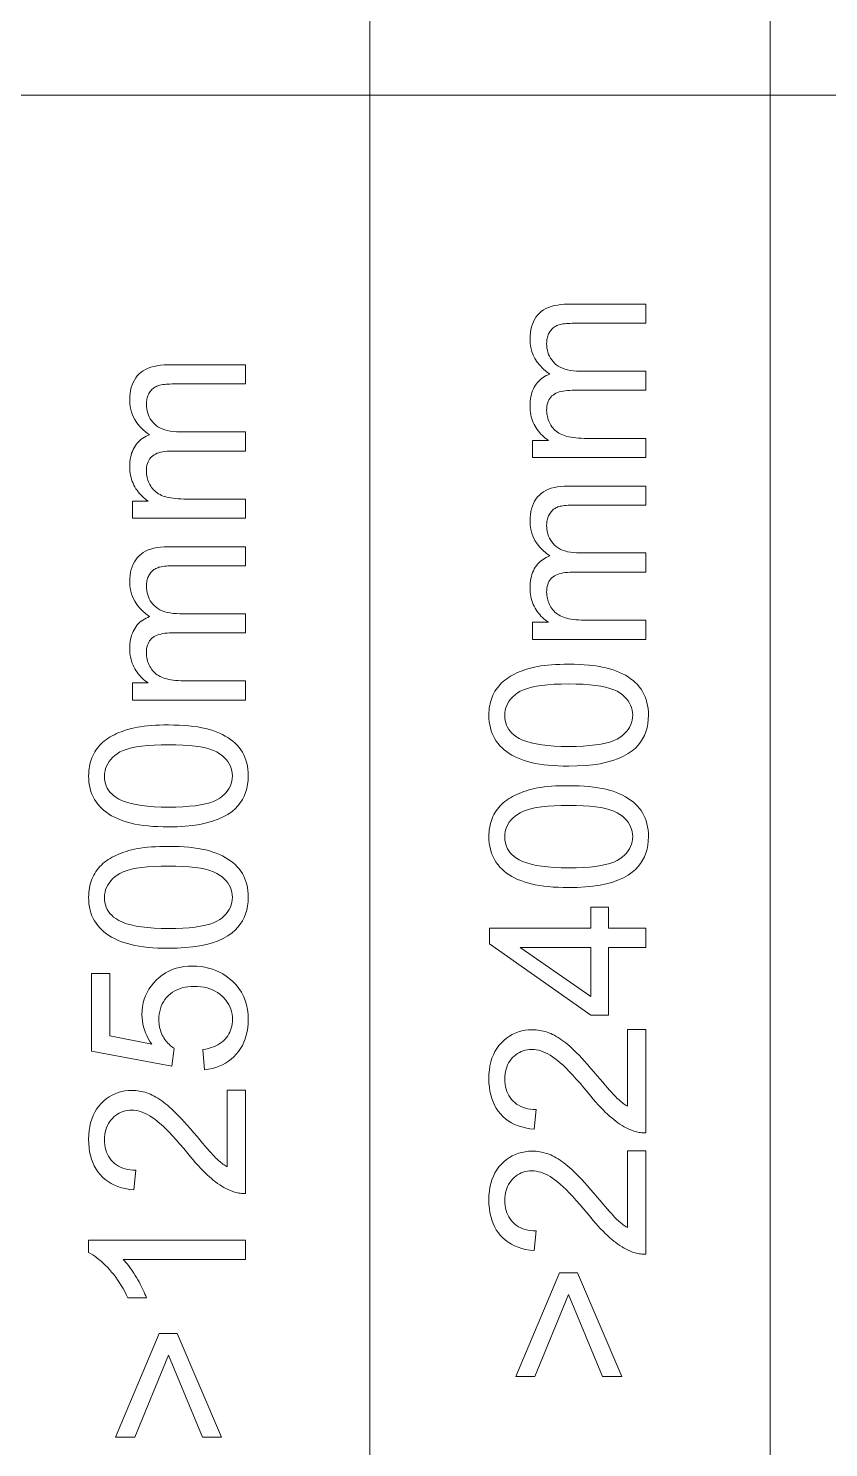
# Model space of a CAD drawing. Extents: x 23 to 417, y 3 to 294.
# Drawn here: x 208.09 to 213.21, y 16.56 to 25.65 of the extents above; entities that cross this region are included whole.
import ezdxf

# ---------------------------------------------------------------- set-up
doc = ezdxf.new("R2010")
doc.units = 0

msp = doc.modelspace()

# ---------------------------------------------------------------- linework, layer by layer
at = {"color": 7, "lineweight": 13}
for p, q in [((210.2774, 10.22), (210.2774, 50.22)), ((212.8382, 10.22), (212.8382, 50.22)), ((182.1096, 25.22), (230.7631, 25.22))]:
    msp.add_line(p, q, dxfattribs=at)
for points in [[(212.0421, 22.9007), (211.3177, 22.9007), (211.3177, 23.0106), (211.4193, 23.0106), (211.4089, 23.0176), (211.3989, 23.0251), (211.3893, 23.0331), (211.3801, 23.0414), (211.3713, 23.0503), (211.363, 23.0596), (211.355, 23.0693), (211.3475, 23.0795), (211.3404, 23.0902), (211.3337, 23.1013), (211.3275, 23.1128), (211.322, 23.1246), (211.3172, 23.1367), (211.313, 23.1491), (211.3094, 23.1618), (211.3065, 23.1749), (211.3042, 23.1882), (211.3026, 23.2019), (211.3016, 23.2159), (211.3013, 23.2302), (211.3016, 23.246), (211.3026, 23.2612), (211.3043, 23.2759), (211.3067, 23.29), (211.3097, 23.3035), (211.3133, 23.3164), (211.3177, 23.3287), (211.3227, 23.3404), (211.3284, 23.3516), (211.3347, 23.3622), (211.3417, 23.3722), (211.3492, 23.3816), (211.3572, 23.3904), (211.3657, 23.3985), (211.3748, 23.4061), (211.3844, 23.4131), (211.3946, 23.4194), (211.4052, 23.4252), (211.4164, 23.4303), (211.4282, 23.4348), (211.4041, 23.4526), (211.3825, 23.4713), (211.3635, 23.4911), (211.347, 23.5119), (211.333, 23.5338), (211.3216, 23.5566), (211.3127, 23.5806), (211.3064, 23.6055), (211.3026, 23.6315), (211.3013, 23.6586), (211.3019, 23.6796), (211.3037, 23.6997), (211.3067, 23.7188), (211.3109, 23.7368), (211.3162, 23.7539), (211.3228, 23.77), (211.3306, 23.7851), (211.3395, 23.7992), (211.3497, 23.8122), (211.361, 23.8243), (211.3736, 23.8354), (211.3875, 23.8452), (211.4026, 23.8539), (211.4191, 23.8615), (211.4368, 23.8678), (211.4558, 23.873), (211.4761, 23.8771), (211.4977, 23.88), (211.5206, 23.8817), (211.5448, 23.8823), (212.0421, 23.8823), (212.0421, 23.7602), (211.5858, 23.7602), (211.5714, 23.7601), (211.5579, 23.7597), (211.5453, 23.7591), (211.5334, 23.7583), (211.5224, 23.7572), (211.5122, 23.7559), (211.5028, 23.7544), (211.4943, 23.7526), (211.4866, 23.7506), (211.4797, 23.7483), (211.4733, 23.7457), (211.4672, 23.7427), (211.4614, 23.7394), (211.4558, 23.7356), (211.4504, 23.7315), (211.4453, 23.727), (211.4405, 23.722), (211.4359, 23.7167), (211.4316, 23.7111), (211.4275, 23.705), (211.4237, 23.6986), (211.4204, 23.692), (211.4174, 23.6852), (211.4148, 23.6781), (211.4127, 23.6709), (211.4109, 23.6634), (211.4095, 23.6557), (211.4085, 23.6478), (211.4079, 23.6396), (211.4077, 23.6313), (211.4082, 23.6163), (211.4098, 23.6018), (211.4123, 23.5878), (211.4158, 23.5743), (211.4204, 23.5614), (211.426, 23.549), (211.4326, 23.537), (211.4402, 23.5257), (211.4489, 23.5148), (211.4585, 23.5044), (211.4693, 23.4948), (211.4813, 23.4863), (211.4945, 23.4787), (211.509, 23.4721), (211.5246, 23.4666), (211.5415, 23.462), (211.5596, 23.4585), (211.5789, 23.456), (211.5995, 23.4545), (211.6212, 23.4539), (212.0421, 23.4539), (212.0421, 23.3312), (211.5714, 23.3312), (211.5555, 23.3309), (211.5403, 23.33), (211.526, 23.3285), (211.5125, 23.3264), (211.4998, 23.3237), (211.4879, 23.3204), (211.4769, 23.3165), (211.4667, 23.312), (211.4572, 23.3069), (211.4487, 23.3011), (211.4409, 23.2948), (211.4339, 23.2876), (211.4278, 23.2797), (211.4225, 23.271), (211.418, 23.2616), (211.4143, 23.2514), (211.4114, 23.2404), (211.4094, 23.2287), (211.4081, 23.2162), (211.4077, 23.2029), (211.408, 23.1926), (211.4088, 23.1825), (211.4102, 23.1725), (211.4121, 23.1627), (211.4145, 23.153), (211.4175, 23.1435), (211.4211, 23.1342), (211.4252, 23.125), (211.4298, 23.116), (211.435, 23.1071), (211.4407, 23.0985), (211.4469, 23.0905), (211.4536, 23.0829), (211.4609, 23.0758), (211.4686, 23.0691), (211.4768, 23.063), (211.4856, 23.0574), (211.4948, 23.0522), (211.5046, 23.0475), (211.5148, 23.0433), (211.5258, 23.0395), (211.5377, 23.0362), (211.5505, 23.0332), (211.5643, 23.0306), (211.5789, 23.0285), (211.5945, 23.0267), (211.6111, 23.0253), (211.6285, 23.0243), (211.6469, 23.0237), (211.6662, 23.0235), (212.0421, 23.0235)], [(209.4814, 22.5123), (208.757, 22.5123), (208.757, 22.6221), (208.8586, 22.6221), (208.8482, 22.6291), (208.8382, 22.6366), (208.8286, 22.6446), (208.8194, 22.653), (208.8106, 22.6618), (208.8022, 22.6711), (208.7943, 22.6809), (208.7868, 22.6911), (208.7797, 22.7017), (208.773, 22.7128), (208.7668, 22.7243), (208.7613, 22.7361), (208.7565, 22.7482), (208.7523, 22.7606), (208.7487, 22.7734), (208.7458, 22.7864), (208.7435, 22.7998), (208.7419, 22.8134), (208.7409, 22.8274), (208.7406, 22.8417), (208.7409, 22.8575), (208.7419, 22.8728), (208.7436, 22.8874), (208.7459, 22.9015), (208.7489, 22.915), (208.7526, 22.9279), (208.757, 22.9402), (208.762, 22.952), (208.7677, 22.9631), (208.774, 22.9737), (208.781, 22.9837), (208.7885, 22.9931), (208.7965, 23.0019), (208.805, 23.0101), (208.8141, 23.0176), (208.8237, 23.0246), (208.8338, 23.031), (208.8445, 23.0367), (208.8557, 23.0418), (208.8675, 23.0464), (208.8434, 23.0641), (208.8218, 23.0828), (208.8028, 23.1026), (208.7863, 23.1234), (208.7723, 23.1453), (208.7609, 23.1682), (208.752, 23.1921), (208.7457, 23.2171), (208.7419, 23.2431), (208.7406, 23.2701), (208.7412, 23.2912), (208.743, 23.3112), (208.746, 23.3303), (208.7501, 23.3484), (208.7555, 23.3654), (208.7621, 23.3815), (208.7698, 23.3966), (208.7788, 23.4107), (208.7889, 23.4238), (208.8003, 23.4359), (208.8129, 23.4469), (208.8267, 23.4567), (208.8419, 23.4654), (208.8583, 23.473), (208.8761, 23.4794), (208.8951, 23.4846), (208.9154, 23.4886), (208.937, 23.4915), (208.9599, 23.4933), (208.9841, 23.4939), (209.4814, 23.4939), (209.4814, 23.3717), (209.025, 23.3717), (209.0107, 23.3716), (208.9972, 23.3713), (208.9846, 23.3707), (208.9727, 23.3698), (208.9617, 23.3688), (208.9515, 23.3675), (208.9421, 23.3659), (208.9336, 23.3641), (208.9259, 23.3621), (208.919, 23.3598), (208.9126, 23.3572), (208.9065, 23.3543), (208.9007, 23.3509), (208.8951, 23.3472), (208.8897, 23.343), (208.8846, 23.3385), (208.8798, 23.3336), (208.8752, 23.3283), (208.8709, 23.3226), (208.8668, 23.3165), (208.863, 23.3101), (208.8597, 23.3035), (208.8567, 23.2967), (208.8541, 23.2896), (208.8519, 23.2824), (208.8502, 23.2749), (208.8488, 23.2672), (208.8478, 23.2593), (208.8472, 23.2512), (208.847, 23.2428), (208.8475, 23.2278), (208.849, 23.2133), (208.8516, 23.1993), (208.8551, 23.1859), (208.8597, 23.1729), (208.8653, 23.1605), (208.8719, 23.1486), (208.8795, 23.1372), (208.8882, 23.1263), (208.8978, 23.116), (208.9086, 23.1064), (208.9206, 23.0978), (208.9338, 23.0902), (208.9482, 23.0836), (208.9639, 23.0781), (208.9808, 23.0736), (208.9989, 23.07), (209.0182, 23.0675), (209.0387, 23.066), (209.0605, 23.0655), (209.4814, 23.0655), (209.4814, 22.9427), (209.0107, 22.9427), (208.9948, 22.9424), (208.9796, 22.9415), (208.9653, 22.94), (208.9518, 22.9379), (208.9391, 22.9352), (208.9272, 22.9319), (208.9162, 22.928), (208.9059, 22.9235), (208.8965, 22.9184), (208.8879, 22.9127), (208.8802, 22.9063), (208.8732, 22.8991), (208.8671, 22.8912), (208.8617, 22.8826), (208.8572, 22.8731), (208.8535, 22.8629), (208.8507, 22.8519), (208.8486, 22.8402), (208.8474, 22.8277), (208.847, 22.8145), (208.8473, 22.8042), (208.8481, 22.794), (208.8495, 22.7841), (208.8514, 22.7742), (208.8538, 22.7646), (208.8568, 22.7551), (208.8604, 22.7457), (208.8645, 22.7365), (208.8691, 22.7275), (208.8743, 22.7186), (208.88, 22.7101), (208.8862, 22.702), (208.8929, 22.6944), (208.9002, 22.6873), (208.9079, 22.6807), (208.9161, 22.6745), (208.9249, 22.6689), (208.9341, 22.6637), (208.9438, 22.659), (208.9541, 22.6548), (208.9651, 22.6511), (208.977, 22.6477), (208.9898, 22.6447), (209.0035, 22.6422), (209.0182, 22.64), (209.0338, 22.6382), (209.0504, 22.6368), (209.0678, 22.6358), (209.0862, 22.6353), (209.1055, 22.6351), (209.4814, 22.6351)], [(212.0421, 21.737), (211.3177, 21.737), (211.3177, 21.8469), (211.4193, 21.8469), (211.4089, 21.8539), (211.3989, 21.8614), (211.3893, 21.8693), (211.3801, 21.8777), (211.3713, 21.8866), (211.363, 21.8959), (211.355, 21.9056), (211.3475, 21.9158), (211.3404, 21.9265), (211.3337, 21.9376), (211.3275, 21.9491), (211.322, 21.9608), (211.3172, 21.973), (211.313, 21.9854), (211.3094, 21.9981), (211.3065, 22.0112), (211.3042, 22.0245), (211.3026, 22.0382), (211.3016, 22.0522), (211.3013, 22.0665), (211.3016, 22.0823), (211.3026, 22.0975), (211.3043, 22.1122), (211.3067, 22.1263), (211.3097, 22.1397), (211.3133, 22.1526), (211.3177, 22.165), (211.3227, 22.1767), (211.3284, 22.1879), (211.3347, 22.1985), (211.3417, 22.2085), (211.3492, 22.2179), (211.3572, 22.2267), (211.3657, 22.2348), (211.3748, 22.2424), (211.3844, 22.2494), (211.3946, 22.2557), (211.4052, 22.2615), (211.4164, 22.2666), (211.4282, 22.2711), (211.4041, 22.2888), (211.3825, 22.3076), (211.3635, 22.3274), (211.347, 22.3482), (211.333, 22.37), (211.3216, 22.3929), (211.3127, 22.4169), (211.3064, 22.4418), (211.3026, 22.4678), (211.3013, 22.4949), (211.3019, 22.5159), (211.3037, 22.536), (211.3067, 22.5551), (211.3109, 22.5731), (211.3162, 22.5902), (211.3228, 22.6063), (211.3306, 22.6214), (211.3395, 22.6354), (211.3497, 22.6485), (211.361, 22.6606), (211.3736, 22.6716), (211.3875, 22.6815), (211.4026, 22.6902), (211.4191, 22.6977), (211.4368, 22.7041), (211.4558, 22.7093), (211.4761, 22.7134), (211.4977, 22.7163), (211.5206, 22.718), (211.5448, 22.7186), (212.0421, 22.7186), (212.0421, 22.5965), (211.5858, 22.5965), (211.5714, 22.5964), (211.5579, 22.596), (211.5453, 22.5954), (211.5334, 22.5946), (211.5224, 22.5935), (211.5122, 22.5922), (211.5028, 22.5907), (211.4943, 22.5889), (211.4866, 22.5868), (211.4797, 22.5846), (211.4733, 22.582), (211.4672, 22.579), (211.4614, 22.5757), (211.4558, 22.5719), (211.4504, 22.5678), (211.4453, 22.5633), (211.4405, 22.5583), (211.4359, 22.553), (211.4316, 22.5473), (211.4275, 22.5413), (211.4237, 22.5349), (211.4204, 22.5283), (211.4174, 22.5215), (211.4148, 22.5144), (211.4127, 22.5072), (211.4109, 22.4997), (211.4095, 22.492), (211.4085, 22.4841), (211.4079, 22.4759), (211.4077, 22.4676), (211.4082, 22.4526), (211.4098, 22.4381), (211.4123, 22.4241), (211.4158, 22.4106), (211.4204, 22.3977), (211.426, 22.3852), (211.4326, 22.3733), (211.4402, 22.3619), (211.4489, 22.3511), (211.4585, 22.3407), (211.4693, 22.3311), (211.4813, 22.3225), (211.4945, 22.315), (211.509, 22.3084), (211.5246, 22.3029), (211.5415, 22.2983), (211.5596, 22.2948), (211.5789, 22.2923), (211.5995, 22.2907), (211.6212, 22.2902), (212.0421, 22.2902), (212.0421, 22.1675), (211.5714, 22.1675), (211.5555, 22.1672), (211.5403, 22.1663), (211.526, 22.1648), (211.5125, 22.1627), (211.4998, 22.1599), (211.4879, 22.1566), (211.4769, 22.1527), (211.4667, 22.1482), (211.4572, 22.1431), (211.4487, 22.1374), (211.4409, 22.1311), (211.4339, 22.1239), (211.4278, 22.116), (211.4225, 22.1073), (211.418, 22.0979), (211.4143, 22.0877), (211.4114, 22.0767), (211.4094, 22.065), (211.4081, 22.0525), (211.4077, 22.0392), (211.408, 22.0289), (211.4088, 22.0188), (211.4102, 22.0088), (211.4121, 21.999), (211.4145, 21.9893), (211.4175, 21.9798), (211.4211, 21.9705), (211.4252, 21.9613), (211.4298, 21.9523), (211.435, 21.9434), (211.4407, 21.9348), (211.4469, 21.9267), (211.4536, 21.9192), (211.4609, 21.912), (211.4686, 21.9054), (211.4768, 21.8993), (211.4856, 21.8936), (211.4948, 21.8885), (211.5046, 21.8838), (211.5148, 21.8796), (211.5258, 21.8758), (211.5377, 21.8725), (211.5505, 21.8695), (211.5643, 21.8669), (211.5789, 21.8648), (211.5945, 21.863), (211.6111, 21.8616), (211.6285, 21.8606), (211.6469, 21.86), (211.6662, 21.8598), (212.0421, 21.8598)], [(209.4814, 21.3486), (208.757, 21.3486), (208.757, 21.4584), (208.8586, 21.4584), (208.8482, 21.4654), (208.8382, 21.4729), (208.8286, 21.4809), (208.8194, 21.4893), (208.8106, 21.4981), (208.8022, 21.5074), (208.7943, 21.5172), (208.7868, 21.5274), (208.7797, 21.538), (208.773, 21.5491), (208.7668, 21.5606), (208.7613, 21.5724), (208.7565, 21.5845), (208.7523, 21.5969), (208.7487, 21.6096), (208.7458, 21.6227), (208.7435, 21.6361), (208.7419, 21.6497), (208.7409, 21.6637), (208.7406, 21.678), (208.7409, 21.6938), (208.7419, 21.7091), (208.7436, 21.7237), (208.7459, 21.7378), (208.7489, 21.7513), (208.7526, 21.7642), (208.757, 21.7765), (208.762, 21.7883), (208.7677, 21.7994), (208.774, 21.81), (208.781, 21.82), (208.7885, 21.8294), (208.7965, 21.8382), (208.805, 21.8464), (208.8141, 21.8539), (208.8237, 21.8609), (208.8338, 21.8672), (208.8445, 21.873), (208.8557, 21.8781), (208.8675, 21.8827), (208.8434, 21.9004), (208.8218, 21.9191), (208.8028, 21.9389), (208.7863, 21.9597), (208.7723, 21.9816), (208.7609, 22.0045), (208.752, 22.0284), (208.7457, 22.0534), (208.7419, 22.0794), (208.7406, 22.1064), (208.7412, 22.1275), (208.743, 22.1475), (208.746, 22.1666), (208.7501, 22.1847), (208.7555, 22.2017), (208.7621, 22.2178), (208.7698, 22.2329), (208.7788, 22.247), (208.7889, 22.2601), (208.8003, 22.2722), (208.8129, 22.2832), (208.8267, 22.293), (208.8419, 22.3017), (208.8583, 22.3093), (208.8761, 22.3156), (208.8951, 22.3209), (208.9154, 22.3249), (208.937, 22.3278), (208.9599, 22.3296), (208.9841, 22.3301), (209.4814, 22.3301), (209.4814, 22.208), (209.025, 22.208), (209.0107, 22.2079), (208.9972, 22.2076), (208.9846, 22.207), (208.9727, 22.2061), (208.9617, 22.2051), (208.9515, 22.2037), (208.9421, 22.2022), (208.9336, 22.2004), (208.9259, 22.1984), (208.919, 22.1961), (208.9126, 22.1935), (208.9065, 22.1905), (208.9007, 22.1872), (208.8951, 22.1834), (208.8897, 22.1793), (208.8846, 22.1748), (208.8798, 22.1699), (208.8752, 22.1646), (208.8709, 22.1589), (208.8668, 22.1528), (208.863, 22.1464), (208.8597, 22.1398), (208.8567, 22.133), (208.8541, 22.1259), (208.8519, 22.1187), (208.8502, 22.1112), (208.8488, 22.1035), (208.8478, 22.0956), (208.8472, 22.0875), (208.847, 22.0791), (208.8475, 22.0641), (208.849, 22.0496), (208.8516, 22.0356), (208.8551, 22.0221), (208.8597, 22.0092), (208.8653, 21.9968), (208.8719, 21.9849), (208.8795, 21.9735), (208.8882, 21.9626), (208.8978, 21.9522), (208.9086, 21.9426), (208.9206, 21.9341), (208.9338, 21.9265), (208.9482, 21.9199), (208.9639, 21.9144), (208.9808, 21.9098), (208.9989, 21.9063), (209.0182, 21.9038), (209.0387, 21.9023), (209.0605, 21.9018), (209.4814, 21.9018), (209.4814, 21.779), (209.0107, 21.779), (208.9948, 21.7787), (208.9796, 21.7778), (208.9653, 21.7763), (208.9518, 21.7742), (208.9391, 21.7715), (208.9272, 21.7682), (208.9162, 21.7643), (208.9059, 21.7598), (208.8965, 21.7547), (208.8879, 21.749), (208.8802, 21.7426), (208.8732, 21.7354), (208.8671, 21.7275), (208.8617, 21.7188), (208.8572, 21.7094), (208.8535, 21.6992), (208.8507, 21.6882), (208.8486, 21.6765), (208.8474, 21.664), (208.847, 21.6507), (208.8473, 21.6404), (208.8481, 21.6303), (208.8495, 21.6203), (208.8514, 21.6105), (208.8538, 21.6009), (208.8568, 21.5914), (208.8604, 21.582), (208.8645, 21.5728), (208.8691, 21.5638), (208.8743, 21.5549), (208.88, 21.5463), (208.8862, 21.5383), (208.8929, 21.5307), (208.9002, 21.5236), (208.9079, 21.517), (208.9161, 21.5108), (208.9249, 21.5052), (208.9341, 21.5), (208.9438, 21.4953), (208.9541, 21.4911), (208.9651, 21.4874), (208.977, 21.484), (208.9898, 21.481), (209.0035, 21.4785), (209.0182, 21.4763), (209.0338, 21.4745), (209.0504, 21.4731), (209.0678, 21.4721), (209.0862, 21.4715), (209.1055, 21.4713), (209.4814, 21.4713)], [(211.5489, 20.926), (211.5141, 20.9263), (211.4807, 20.9274), (211.4487, 20.9293), (211.4181, 20.9318), (211.3889, 20.9351), (211.361, 20.9391), (211.3345, 20.9439), (211.3095, 20.9493), (211.2858, 20.9555), (211.2634, 20.9625), (211.2423, 20.9701), (211.2222, 20.9785), (211.203, 20.9876), (211.1849, 20.9973), (211.1677, 21.0078), (211.1515, 21.019), (211.1363, 21.0309), (211.1221, 21.0436), (211.1089, 21.0569), (211.0967, 21.0709), (211.0855, 21.0857), (211.0755, 21.1012), (211.0668, 21.1175), (211.0591, 21.1345), (211.0527, 21.1522), (211.0474, 21.1707), (211.0433, 21.1899), (211.0404, 21.2099), (211.0386, 21.2306), (211.038, 21.252), (211.0383, 21.2679), (211.0393, 21.2834), (211.0409, 21.2985), (211.0432, 21.3133), (211.0461, 21.3276), (211.0497, 21.3415), (211.0539, 21.355), (211.0587, 21.3682), (211.0643, 21.3809), (211.0704, 21.3932), (211.0772, 21.4052), (211.0845, 21.4167), (211.0924, 21.4278), (211.1009, 21.4384), (211.11, 21.4487), (211.1196, 21.4585), (211.1298, 21.4679), (211.1406, 21.4768), (211.1519, 21.4854), (211.1639, 21.4935), (211.1763, 21.5013), (211.1893, 21.5087), (211.2029, 21.5157), (211.2169, 21.5224), (211.2316, 21.5288), (211.2467, 21.5348), (211.2624, 21.5405), (211.2786, 21.5459), (211.2953, 21.5509), (211.3126, 21.5556), (211.3307, 21.5599), (211.3501, 21.5637), (211.3707, 21.5671), (211.3925, 21.57), (211.4155, 21.5725), (211.4397, 21.5745), (211.4652, 21.5761), (211.4919, 21.5772), (211.5198, 21.5779), (211.5489, 21.5781), (211.5834, 21.5777), (211.6166, 21.5766), (211.6484, 21.5748), (211.6788, 21.5723), (211.7079, 21.5691), (211.7357, 21.5651), (211.7621, 21.5604), (211.7871, 21.555), (211.8107, 21.5488), (211.833, 21.5419), (211.8542, 21.5344), (211.8743, 21.526), (211.8935, 21.517), (211.9117, 21.5073), (211.9289, 21.4968), (211.9451, 21.4857), (211.9603, 21.4738), (211.9746, 21.4612), (211.9879, 21.4479), (212.0002, 21.4338), (212.0114, 21.4191), (212.0214, 21.4035), (212.0302, 21.3872), (212.0379, 21.3702), (212.0444, 21.3524), (212.0497, 21.3338), (212.0538, 21.3145), (212.0568, 21.2945), (212.0586, 21.2736), (212.0592, 21.252), (212.0581, 21.2237), (212.055, 21.1967), (212.0498, 21.1709), (212.0426, 21.1463), (212.0332, 21.1229), (212.0218, 21.1008), (212.0083, 21.08), (211.9928, 21.0604), (211.9752, 21.042), (211.9555, 21.0249), (211.9289, 21.0061), (211.8993, 20.9893), (211.8665, 20.9744), (211.8305, 20.9616), (211.7914, 20.9507), (211.7492, 20.9418), (211.7038, 20.9349), (211.6553, 20.9299), (211.6037, 20.927)], [(211.5489, 21.0522), (211.5965, 21.0527), (211.6408, 21.0545), (211.6818, 21.0574), (211.7196, 21.0614), (211.754, 21.0666), (211.7851, 21.0729), (211.8129, 21.0804), (211.8375, 21.0891), (211.8587, 21.0989), (211.8767, 21.1098), (211.8922, 21.1216), (211.906, 21.1339), (211.9183, 21.1468), (211.9288, 21.1602), (211.9378, 21.1742), (211.9452, 21.1887), (211.9509, 21.2037), (211.9549, 21.2193), (211.9574, 21.2354), (211.9582, 21.252), (211.9574, 21.2687), (211.9549, 21.2848), (211.9508, 21.3004), (211.9451, 21.3154), (211.9377, 21.3299), (211.9287, 21.3438), (211.9181, 21.3573), (211.9058, 21.3701), (211.8919, 21.3825), (211.8763, 21.3943), (211.8583, 21.4052), (211.8371, 21.415), (211.8125, 21.4237), (211.7847, 21.4311), (211.7536, 21.4375), (211.7192, 21.4427), (211.6815, 21.4467), (211.6406, 21.4496), (211.5964, 21.4513), (211.5489, 21.4519), (211.5012, 21.4513), (211.4568, 21.4496), (211.4157, 21.4467), (211.3779, 21.4427), (211.3434, 21.4375), (211.3123, 21.4311), (211.2844, 21.4237), (211.2599, 21.415), (211.2387, 21.4052), (211.2208, 21.3943), (211.2054, 21.3824), (211.1916, 21.3701), (211.1794, 21.3571), (211.1689, 21.3436), (211.1599, 21.3295), (211.1526, 21.3149), (211.1469, 21.2997), (211.1429, 21.2839), (211.1405, 21.2676), (211.1396, 21.2507), (211.1404, 21.2341), (211.1425, 21.2182), (211.1461, 21.203), (211.1511, 21.1885), (211.1575, 21.1746), (211.1654, 21.1614), (211.1747, 21.149), (211.1855, 21.1372), (211.1977, 21.126), (211.2113, 21.1156), (211.2311, 21.1036), (211.254, 21.0928), (211.28, 21.0833), (211.3092, 21.075), (211.3414, 21.068), (211.3767, 21.0623), (211.4151, 21.0579), (211.4566, 21.0547), (211.5012, 21.0528)], [(208.9882, 20.5375), (208.9534, 20.5379), (208.92, 20.539), (208.888, 20.5408), (208.8574, 20.5433), (208.8282, 20.5466), (208.8003, 20.5506), (208.7738, 20.5554), (208.7487, 20.5609), (208.7251, 20.5671), (208.7027, 20.574), (208.6816, 20.5817), (208.6615, 20.59), (208.6423, 20.5991), (208.6242, 20.6089), (208.607, 20.6194), (208.5908, 20.6306), (208.5756, 20.6425), (208.5614, 20.6551), (208.5482, 20.6684), (208.5359, 20.6825), (208.5248, 20.6972), (208.5148, 20.7127), (208.506, 20.729), (208.4984, 20.746), (208.492, 20.7637), (208.4867, 20.7822), (208.4826, 20.8014), (208.4796, 20.8214), (208.4779, 20.8421), (208.4773, 20.8636), (208.4776, 20.8795), (208.4786, 20.895), (208.4802, 20.9101), (208.4825, 20.9248), (208.4854, 20.9391), (208.489, 20.953), (208.4932, 20.9666), (208.498, 20.9797), (208.5035, 20.9924), (208.5097, 21.0048), (208.5165, 21.0167), (208.5238, 21.0282), (208.5317, 21.0393), (208.5402, 21.0499), (208.5493, 21.0602), (208.5589, 21.07), (208.5691, 21.0794), (208.5799, 21.0884), (208.5912, 21.0969), (208.6031, 21.105), (208.6156, 21.1128), (208.6286, 21.1202), (208.6422, 21.1272), (208.6562, 21.134), (208.6708, 21.1403), (208.686, 21.1464), (208.7016, 21.1521), (208.7178, 21.1574), (208.7346, 21.1624), (208.7518, 21.1671), (208.77, 21.1714), (208.7894, 21.1752), (208.8099, 21.1786), (208.8317, 21.1815), (208.8548, 21.184), (208.879, 21.186), (208.9045, 21.1876), (208.9312, 21.1887), (208.9591, 21.1894), (208.9882, 21.1896), (209.0227, 21.1893), (209.0559, 21.1882), (209.0877, 21.1864), (209.1181, 21.1838), (209.1472, 21.1806), (209.175, 21.1766), (209.2013, 21.1719), (209.2263, 21.1665), (209.25, 21.1603), (209.2723, 21.1535), (209.2934, 21.1459), (209.3136, 21.1376), (209.3328, 21.1286), (209.351, 21.1188), (209.3681, 21.1084), (209.3844, 21.0972), (209.3996, 21.0853), (209.4139, 21.0727), (209.4271, 21.0594), (209.4394, 21.0454), (209.4506, 21.0306), (209.4607, 21.0151), (209.4695, 20.9988), (209.4772, 20.9817), (209.4837, 20.9639), (209.489, 20.9454), (209.4931, 20.9261), (209.4961, 20.906), (209.4978, 20.8852), (209.4984, 20.8636), (209.4974, 20.8353), (209.4943, 20.8082), (209.4891, 20.7824), (209.4818, 20.7578), (209.4725, 20.7345), (209.4611, 20.7124), (209.4476, 20.6915), (209.4321, 20.6719), (209.4145, 20.6535), (209.3948, 20.6364), (209.3682, 20.6176), (209.3385, 20.6008), (209.3057, 20.586), (209.2698, 20.5731), (209.2307, 20.5622), (209.1885, 20.5533), (209.1431, 20.5464), (209.0946, 20.5415), (209.043, 20.5385)], [(208.9882, 20.6637), (209.0358, 20.6643), (209.0801, 20.666), (209.1211, 20.6689), (209.1588, 20.6729), (209.1933, 20.6781), (209.2244, 20.6845), (209.2522, 20.6919), (209.2768, 20.7006), (209.298, 20.7104), (209.316, 20.7213), (209.3315, 20.7331), (209.3453, 20.7455), (209.3575, 20.7584), (209.3681, 20.7718), (209.3771, 20.7857), (209.3844, 20.8002), (209.3902, 20.8152), (209.3942, 20.8308), (209.3967, 20.8469), (209.3975, 20.8636), (209.3967, 20.8802), (209.3942, 20.8963), (209.3901, 20.9119), (209.3844, 20.9269), (209.377, 20.9414), (209.368, 20.9554), (209.3574, 20.9688), (209.3451, 20.9817), (209.3312, 20.994), (209.3156, 21.0058), (209.2976, 21.0167), (209.2763, 21.0265), (209.2518, 21.0352), (209.224, 21.0427), (209.1928, 21.049), (209.1585, 21.0542), (209.1208, 21.0582), (209.0799, 21.0611), (209.0357, 21.0629), (208.9882, 21.0634), (208.9405, 21.0629), (208.8961, 21.0611), (208.855, 21.0582), (208.8172, 21.0542), (208.7827, 21.049), (208.7516, 21.0427), (208.7237, 21.0352), (208.6992, 21.0265), (208.678, 21.0167), (208.6601, 21.0058), (208.6447, 20.994), (208.6309, 20.9816), (208.6187, 20.9687), (208.6082, 20.9551), (208.5992, 20.9411), (208.5919, 20.9264), (208.5862, 20.9112), (208.5822, 20.8954), (208.5797, 20.8791), (208.5789, 20.8622), (208.5797, 20.8456), (208.5818, 20.8297), (208.5854, 20.8145), (208.5904, 20.8), (208.5968, 20.7861), (208.6047, 20.773), (208.614, 20.7605), (208.6248, 20.7487), (208.6369, 20.7376), (208.6506, 20.7271), (208.6704, 20.7151), (208.6933, 20.7043), (208.7193, 20.6948), (208.7484, 20.6865), (208.7807, 20.6796), (208.816, 20.6739), (208.8544, 20.6694), (208.8959, 20.6662), (208.9405, 20.6643)], [(211.5489, 20.149), (211.5141, 20.1494), (211.4807, 20.1505), (211.4487, 20.1523), (211.4181, 20.1549), (211.3889, 20.1582), (211.361, 20.1622), (211.3345, 20.1669), (211.3095, 20.1724), (211.2858, 20.1786), (211.2634, 20.1855), (211.2423, 20.1932), (211.2222, 20.2015), (211.203, 20.2106), (211.1849, 20.2204), (211.1677, 20.2309), (211.1515, 20.2421), (211.1363, 20.254), (211.1221, 20.2666), (211.1089, 20.2799), (211.0967, 20.294), (211.0855, 20.3088), (211.0755, 20.3243), (211.0668, 20.3405), (211.0591, 20.3575), (211.0527, 20.3752), (211.0474, 20.3937), (211.0433, 20.413), (211.0404, 20.4329), (211.0386, 20.4536), (211.038, 20.4751), (211.0383, 20.491), (211.0393, 20.5065), (211.0409, 20.5216), (211.0432, 20.5363), (211.0461, 20.5506), (211.0497, 20.5646), (211.0539, 20.5781), (211.0587, 20.5912), (211.0643, 20.604), (211.0704, 20.6163), (211.0772, 20.6282), (211.0845, 20.6397), (211.0924, 20.6508), (211.1009, 20.6615), (211.11, 20.6717), (211.1196, 20.6815), (211.1298, 20.6909), (211.1406, 20.6999), (211.1519, 20.7084), (211.1639, 20.7166), (211.1763, 20.7243), (211.1893, 20.7317), (211.2029, 20.7388), (211.2169, 20.7455), (211.2316, 20.7519), (211.2467, 20.7579), (211.2624, 20.7636), (211.2786, 20.769), (211.2953, 20.774), (211.3126, 20.7786), (211.3307, 20.7829), (211.3501, 20.7867), (211.3707, 20.7901), (211.3925, 20.793), (211.4155, 20.7955), (211.4397, 20.7975), (211.4652, 20.7991), (211.4919, 20.8002), (211.5198, 20.8009), (211.5489, 20.8011), (211.5834, 20.8008), (211.6166, 20.7997), (211.6484, 20.7979), (211.6788, 20.7954), (211.7079, 20.7921), (211.7357, 20.7881), (211.7621, 20.7834), (211.7871, 20.778), (211.8107, 20.7719), (211.833, 20.765), (211.8542, 20.7574), (211.8743, 20.7491), (211.8935, 20.7401), (211.9117, 20.7303), (211.9289, 20.7199), (211.9451, 20.7087), (211.9603, 20.6968), (211.9746, 20.6842), (211.9879, 20.6709), (212.0002, 20.6569), (212.0114, 20.6421), (212.0214, 20.6266), (212.0302, 20.6103), (212.0379, 20.5933), (212.0444, 20.5755), (212.0497, 20.5569), (212.0538, 20.5376), (212.0568, 20.5175), (212.0586, 20.4967), (212.0592, 20.4751), (212.0581, 20.4468), (212.055, 20.4197), (212.0498, 20.3939), (212.0426, 20.3693), (212.0332, 20.346), (212.0218, 20.3239), (212.0083, 20.3031), (211.9928, 20.2834), (211.9752, 20.2651), (211.9555, 20.2479), (211.9289, 20.2292), (211.8993, 20.2123), (211.8665, 20.1975), (211.8305, 20.1846), (211.7914, 20.1738), (211.7492, 20.1649), (211.7038, 20.1579), (211.6553, 20.153), (211.6037, 20.15)], [(211.5489, 20.2752), (211.5965, 20.2758), (211.6408, 20.2775), (211.6818, 20.2804), (211.7196, 20.2845), (211.754, 20.2896), (211.7851, 20.296), (211.8129, 20.3035), (211.8375, 20.3121), (211.8587, 20.3219), (211.8767, 20.3329), (211.8922, 20.3447), (211.906, 20.357), (211.9183, 20.3699), (211.9288, 20.3833), (211.9378, 20.3972), (211.9452, 20.4117), (211.9509, 20.4268), (211.9549, 20.4423), (211.9574, 20.4584), (211.9582, 20.4751), (211.9574, 20.4917), (211.9549, 20.5078), (211.9508, 20.5234), (211.9451, 20.5384), (211.9377, 20.5529), (211.9287, 20.5669), (211.9181, 20.5803), (211.9058, 20.5932), (211.8919, 20.6055), (211.8763, 20.6173), (211.8583, 20.6283), (211.8371, 20.6381), (211.8125, 20.6467), (211.7847, 20.6542), (211.7536, 20.6605), (211.7192, 20.6657), (211.6815, 20.6698), (211.6406, 20.6726), (211.5964, 20.6744), (211.5489, 20.675), (211.5012, 20.6744), (211.4568, 20.6726), (211.4157, 20.6698), (211.3779, 20.6657), (211.3434, 20.6605), (211.3123, 20.6542), (211.2844, 20.6467), (211.2599, 20.6381), (211.2387, 20.6283), (211.2208, 20.6173), (211.2054, 20.6055), (211.1916, 20.5931), (211.1794, 20.5802), (211.1689, 20.5667), (211.1599, 20.5526), (211.1526, 20.538), (211.1469, 20.5227), (211.1429, 20.507), (211.1405, 20.4906), (211.1396, 20.4737), (211.1404, 20.4572), (211.1425, 20.4413), (211.1461, 20.426), (211.1511, 20.4115), (211.1575, 20.3977), (211.1654, 20.3845), (211.1747, 20.372), (211.1855, 20.3602), (211.1977, 20.3491), (211.2113, 20.3387), (211.2311, 20.3266), (211.254, 20.3158), (211.28, 20.3063), (211.3092, 20.2981), (211.3414, 20.2911), (211.3767, 20.2854), (211.4151, 20.2809), (211.4566, 20.2778), (211.5012, 20.2759)], [(208.9882, 19.7606), (208.9534, 19.7609), (208.92, 19.762), (208.888, 19.7638), (208.8574, 19.7664), (208.8282, 19.7697), (208.8003, 19.7737), (208.7738, 19.7784), (208.7487, 19.7839), (208.7251, 19.7901), (208.7027, 19.7971), (208.6816, 19.8047), (208.6615, 19.8131), (208.6423, 19.8221), (208.6242, 19.8319), (208.607, 19.8424), (208.5908, 19.8536), (208.5756, 19.8655), (208.5614, 19.8781), (208.5482, 19.8915), (208.5359, 19.9055), (208.5248, 19.9203), (208.5148, 19.9358), (208.506, 19.952), (208.4984, 19.969), (208.492, 19.9868), (208.4867, 20.0053), (208.4826, 20.0245), (208.4796, 20.0445), (208.4779, 20.0652), (208.4773, 20.0866), (208.4776, 20.1025), (208.4786, 20.118), (208.4802, 20.1331), (208.4825, 20.1478), (208.4854, 20.1622), (208.489, 20.1761), (208.4932, 20.1896), (208.498, 20.2027), (208.5035, 20.2155), (208.5097, 20.2278), (208.5165, 20.2398), (208.5238, 20.2513), (208.5317, 20.2623), (208.5402, 20.273), (208.5493, 20.2832), (208.5589, 20.2931), (208.5691, 20.3025), (208.5799, 20.3114), (208.5912, 20.32), (208.6031, 20.3281), (208.6156, 20.3358), (208.6286, 20.3432), (208.6422, 20.3503), (208.6562, 20.357), (208.6708, 20.3634), (208.686, 20.3694), (208.7016, 20.3751), (208.7178, 20.3805), (208.7346, 20.3855), (208.7518, 20.3902), (208.77, 20.3944), (208.7894, 20.3983), (208.8099, 20.4016), (208.8317, 20.4046), (208.8548, 20.4071), (208.879, 20.4091), (208.9045, 20.4107), (208.9312, 20.4118), (208.9591, 20.4125), (208.9882, 20.4127), (209.0227, 20.4123), (209.0559, 20.4112), (209.0877, 20.4094), (209.1181, 20.4069), (209.1472, 20.4036), (209.175, 20.3997), (209.2013, 20.395), (209.2263, 20.3895), (209.25, 20.3834), (209.2723, 20.3765), (209.2934, 20.3689), (209.3136, 20.3606), (209.3328, 20.3516), (209.351, 20.3419), (209.3681, 20.3314), (209.3844, 20.3202), (209.3996, 20.3084), (209.4139, 20.2958), (209.4271, 20.2824), (209.4394, 20.2684), (209.4506, 20.2536), (209.4607, 20.2381), (209.4695, 20.2218), (209.4772, 20.2048), (209.4837, 20.187), (209.489, 20.1684), (209.4931, 20.1491), (209.4961, 20.129), (209.4978, 20.1082), (209.4984, 20.0866), (209.4974, 20.0583), (209.4943, 20.0313), (209.4891, 20.0054), (209.4818, 19.9809), (209.4725, 19.9575), (209.4611, 19.9354), (209.4476, 19.9146), (209.4321, 19.895), (209.4145, 19.8766), (209.3948, 19.8595), (209.3682, 19.8407), (209.3385, 19.8239), (209.3057, 19.809), (209.2698, 19.7962), (209.2307, 19.7853), (209.1885, 19.7764), (209.1431, 19.7695), (209.0946, 19.7645), (209.043, 19.7616)], [(208.9882, 19.8868), (209.0358, 19.8873), (209.0801, 19.8891), (209.1211, 19.8919), (209.1588, 19.896), (209.1933, 19.9012), (209.2244, 19.9075), (209.2522, 19.915), (209.2768, 19.9236), (209.298, 19.9334), (209.316, 19.9444), (209.3315, 19.9562), (209.3453, 19.9685), (209.3575, 19.9814), (209.3681, 19.9948), (209.3771, 20.0088), (209.3844, 20.0233), (209.3902, 20.0383), (209.3942, 20.0539), (209.3967, 20.07), (209.3975, 20.0866), (209.3967, 20.1033), (209.3942, 20.1194), (209.3901, 20.1349), (209.3844, 20.15), (209.377, 20.1645), (209.368, 20.1784), (209.3574, 20.1918), (209.3451, 20.2047), (209.3312, 20.217), (209.3156, 20.2288), (209.2976, 20.2398), (209.2763, 20.2496), (209.2518, 20.2582), (209.224, 20.2657), (209.1928, 20.2721), (209.1585, 20.2773), (209.1208, 20.2813), (209.0799, 20.2842), (209.0357, 20.2859), (208.9882, 20.2865), (208.9405, 20.2859), (208.8961, 20.2842), (208.855, 20.2813), (208.8172, 20.2773), (208.7827, 20.2721), (208.7516, 20.2657), (208.7237, 20.2582), (208.6992, 20.2496), (208.678, 20.2398), (208.6601, 20.2288), (208.6447, 20.217), (208.6309, 20.2047), (208.6187, 20.1917), (208.6082, 20.1782), (208.5992, 20.1641), (208.5919, 20.1495), (208.5862, 20.1343), (208.5822, 20.1185), (208.5797, 20.1022), (208.5789, 20.0853), (208.5797, 20.0687), (208.5818, 20.0528), (208.5854, 20.0376), (208.5904, 20.023), (208.5968, 20.0092), (208.6047, 19.996), (208.614, 19.9836), (208.6248, 19.9717), (208.6369, 19.9606), (208.6506, 19.9502), (208.6704, 19.9381), (208.6933, 19.9274), (208.7193, 19.9178), (208.7484, 19.9096), (208.7807, 19.9026), (208.816, 19.8969), (208.8544, 19.8925), (208.8959, 19.8893), (208.9405, 19.8874)], [(212.0421, 19.7657), (211.8027, 19.7657), (211.8027, 19.3318), (211.6901, 19.3318), (211.0421, 19.7882), (211.0421, 19.8885), (211.6901, 19.8885), (211.6901, 20.0235), (211.8027, 20.0235), (211.8027, 19.8885), (212.0421, 19.8885)], [(211.6901, 19.7657), (211.2392, 19.7657), (211.6901, 19.4526)], [(209.2195, 18.9836), (209.2085, 19.1125), (209.2269, 19.1158), (209.2443, 19.1198), (209.2608, 19.1245), (209.2764, 19.1301), (209.291, 19.1363), (209.3047, 19.1434), (209.3174, 19.1511), (209.3292, 19.1597), (209.3401, 19.169), (209.3501, 19.179), (209.3591, 19.1897), (209.3671, 19.2008), (209.3743, 19.2123), (209.3804, 19.2242), (209.3856, 19.2366), (209.3899, 19.2494), (209.3932, 19.2626), (209.3956, 19.2763), (209.397, 19.2904), (209.3975, 19.3049), (209.3968, 19.3224), (209.3948, 19.3393), (209.3915, 19.3557), (209.3868, 19.3715), (209.3808, 19.3868), (209.3734, 19.4015), (209.3647, 19.4157), (209.3547, 19.4293), (209.3433, 19.4424), (209.3306, 19.455), (209.3168, 19.4666), (209.3022, 19.4771), (209.2866, 19.4863), (209.2702, 19.4943), (209.2529, 19.501), (209.2347, 19.5065), (209.2157, 19.5108), (209.1957, 19.5139), (209.1749, 19.5157), (209.1533, 19.5164), (209.1327, 19.5158), (209.113, 19.514), (209.0942, 19.5111), (209.0763, 19.5069), (209.0593, 19.5016), (209.0432, 19.4951), (209.0279, 19.4874), (209.0136, 19.4786), (209.0001, 19.4686), (208.9875, 19.4574), (208.976, 19.4452), (208.9657, 19.4323), (208.9566, 19.4187), (208.9487, 19.4043), (208.942, 19.3892), (208.9365, 19.3734), (208.9323, 19.3569), (208.9292, 19.3396), (208.9274, 19.3216), (208.9268, 19.3029), (208.9271, 19.2911), (208.9279, 19.2796), (208.9292, 19.2683), (208.9311, 19.2572), (208.9335, 19.2464), (208.9365, 19.2358), (208.94, 19.2255), (208.9441, 19.2153), (208.9486, 19.2054), (208.9538, 19.1958), (208.9593, 19.1864), (208.9652, 19.1775), (208.9714, 19.169), (208.9779, 19.1608), (208.9847, 19.1531), (208.9919, 19.1458), (208.9993, 19.1389), (209.0071, 19.1325), (209.0152, 19.1264), (209.0237, 19.1207), (209.0087, 19.0054), (208.495, 19.1023), (208.495, 19.5996), (208.6124, 19.5996), (208.6124, 19.2005), (208.8811, 19.1466), (208.8692, 19.1647), (208.8585, 19.183), (208.8491, 19.2015), (208.8409, 19.2201), (208.834, 19.2389), (208.8284, 19.2579), (208.824, 19.2771), (208.8209, 19.2964), (208.819, 19.3159), (208.8184, 19.3356), (208.8193, 19.3614), (208.822, 19.3863), (208.8265, 19.4105), (208.8329, 19.4338), (208.841, 19.4563), (208.851, 19.478), (208.8628, 19.4989), (208.8764, 19.519), (208.8918, 19.5382), (208.9091, 19.5566), (208.9277, 19.5737), (208.9474, 19.589), (208.9682, 19.6025), (208.9899, 19.6142), (209.0128, 19.6241), (209.0366, 19.6322), (209.0615, 19.6385), (209.0874, 19.643), (209.1144, 19.6457), (209.1424, 19.6466), (209.1691, 19.6459), (209.1952, 19.6435), (209.2205, 19.6395), (209.2451, 19.634), (209.2689, 19.6269), (209.292, 19.6182), (209.3144, 19.6079), (209.336, 19.596), (209.3569, 19.5826), (209.377, 19.5675), (209.4001, 19.5476), (209.4207, 19.5262), (209.4389, 19.5035), (209.4547, 19.4793), (209.4681, 19.4538), (209.479, 19.4268), (209.4875, 19.3984), (209.4936, 19.3687), (209.4972, 19.3375), (209.4984, 19.3049), (209.4977, 19.2781), (209.4954, 19.2523), (209.4916, 19.2276), (209.4862, 19.2038), (209.4793, 19.181), (209.4709, 19.1592), (209.461, 19.1385), (209.4495, 19.1187), (209.4366, 19.0999), (209.422, 19.0822), (209.4063, 19.0657), (209.3895, 19.0506), (209.3717, 19.0371), (209.353, 19.025), (209.3332, 19.0144), (209.3124, 19.0053), (209.2907, 18.9976), (209.2679, 18.9915), (209.2442, 18.9868)], [(211.9241, 19.2404), (212.0421, 19.2404), (212.0421, 18.5795), (212.0333, 18.5794), (212.0245, 18.5796), (212.0158, 18.5802), (212.0072, 18.5811), (211.9986, 18.5824), (211.9901, 18.584), (211.9817, 18.5859), (211.9733, 18.5882), (211.9651, 18.5908), (211.9568, 18.5938), (211.9433, 18.5991), (211.9299, 18.6051), (211.9165, 18.6117), (211.9031, 18.6188), (211.8898, 18.6266), (211.8765, 18.635), (211.8633, 18.644), (211.8501, 18.6536), (211.8369, 18.6638), (211.8238, 18.6746), (211.8105, 18.6862), (211.7968, 18.6988), (211.7827, 18.7124), (211.7682, 18.727), (211.7532, 18.7426), (211.7379, 18.7591), (211.7221, 18.7767), (211.7059, 18.7952), (211.6894, 18.8147), (211.6724, 18.8353), (211.6462, 18.8668), (211.6211, 18.8962), (211.5972, 18.9236), (211.5743, 18.9488), (211.5526, 18.9719), (211.532, 18.9928), (211.5125, 19.0117), (211.494, 19.0284), (211.4768, 19.0431), (211.4606, 19.0556), (211.4451, 19.0665), (211.4297, 19.0762), (211.4145, 19.0848), (211.3995, 19.0923), (211.3846, 19.0986), (211.3699, 19.1037), (211.3554, 19.1077), (211.3411, 19.1106), (211.3269, 19.1123), (211.3129, 19.1129), (211.2985, 19.1124), (211.2846, 19.1108), (211.2712, 19.1082), (211.2582, 19.1045), (211.2456, 19.0998), (211.2336, 19.0941), (211.2219, 19.0873), (211.2108, 19.0795), (211.2, 19.0706), (211.1898, 19.0607), (211.1803, 19.0499), (211.1717, 19.0386), (211.1642, 19.0265), (211.1577, 19.0139), (211.1522, 19.0006), (211.1477, 18.9867), (211.1441, 18.9721), (211.1416, 18.9569), (211.1402, 18.9411), (211.1396, 18.9246), (211.1402, 18.9072), (211.1418, 18.8906), (211.1444, 18.8746), (211.1482, 18.8593), (211.1529, 18.8448), (211.1588, 18.831), (211.1657, 18.8178), (211.1737, 18.8054), (211.1827, 18.7937), (211.1929, 18.7827), (211.2039, 18.7726), (211.2158, 18.7635), (211.2285, 18.7555), (211.242, 18.7486), (211.2563, 18.7427), (211.2714, 18.7378), (211.2874, 18.734), (211.3042, 18.7312), (211.3218, 18.7295), (211.3402, 18.7288), (211.3272, 18.6026), (211.2997, 18.606), (211.2734, 18.6107), (211.2486, 18.6169), (211.225, 18.6245), (211.2028, 18.6335), (211.182, 18.644), (211.1625, 18.6559), (211.1443, 18.6692), (211.1275, 18.684), (211.112, 18.7002), (211.098, 18.7177), (211.0854, 18.7363), (211.0743, 18.7562), (211.0647, 18.7771), (211.0565, 18.7993), (211.0499, 18.8226), (211.0447, 18.847), (211.041, 18.8726), (211.0387, 18.8994), (211.038, 18.9273), (211.0388, 18.9555), (211.0412, 18.9825), (211.0452, 19.0083), (211.0508, 19.0329), (211.058, 19.0563), (211.0667, 19.0784), (211.0771, 19.0994), (211.0891, 19.1192), (211.1026, 19.1378), (211.1178, 19.1552), (211.1342, 19.1711), (211.1513, 19.1854), (211.1691, 19.198), (211.1878, 19.2089), (211.2072, 19.2181), (211.2273, 19.2257), (211.2483, 19.2315), (211.27, 19.2357), (211.2924, 19.2382), (211.3156, 19.2391), (211.3276, 19.2388), (211.3396, 19.2381), (211.3515, 19.2369), (211.3633, 19.2351), (211.3752, 19.2329), (211.3869, 19.2302), (211.3987, 19.227), (211.4104, 19.2234), (211.422, 19.2192), (211.4336, 19.2145), (211.4453, 19.2093), (211.4571, 19.2034), (211.469, 19.1969), (211.481, 19.1897), (211.4931, 19.1819), (211.5054, 19.1734), (211.5178, 19.1643), (211.5303, 19.1545), (211.543, 19.1441), (211.5557, 19.133), (211.569, 19.1209), (211.5833, 19.1072), (211.5985, 19.092), (211.6147, 19.0754), (211.6318, 19.0572), (211.6499, 19.0375), (211.6689, 19.0163), (211.6889, 18.9936), (211.7098, 18.9694), (211.7317, 18.9437), (211.7497, 18.9224), (211.7664, 18.9027), (211.782, 18.8845), (211.7964, 18.868), (211.8096, 18.853), (211.8216, 18.8396), (211.8324, 18.8278), (211.842, 18.8175), (211.8504, 18.8089), (211.8576, 18.8018), (211.8642, 18.7957), (211.8708, 18.7897), (211.8775, 18.784), (211.8841, 18.7785), (211.8907, 18.7732), (211.8974, 18.7681), (211.9041, 18.7633), (211.9107, 18.7586), (211.9174, 18.7542), (211.9241, 18.75)], [(209.3634, 18.852), (209.4814, 18.852), (209.4814, 18.191), (209.4725, 18.1909), (209.4638, 18.1911), (209.4551, 18.1917), (209.4465, 18.1926), (209.4379, 18.1939), (209.4294, 18.1955), (209.421, 18.1974), (209.4126, 18.1997), (209.4043, 18.2023), (209.3961, 18.2053), (209.3826, 18.2107), (209.3692, 18.2166), (209.3558, 18.2232), (209.3424, 18.2304), (209.3291, 18.2381), (209.3158, 18.2465), (209.3026, 18.2555), (209.2894, 18.2651), (209.2762, 18.2753), (209.2631, 18.2861), (209.2498, 18.2978), (209.2361, 18.3104), (209.222, 18.3239), (209.2074, 18.3385), (209.1925, 18.3541), (209.1772, 18.3707), (209.1614, 18.3882), (209.1452, 18.4067), (209.1287, 18.4263), (209.1117, 18.4468), (209.0855, 18.4783), (209.0604, 18.5078), (209.0365, 18.5351), (209.0136, 18.5603), (208.9919, 18.5834), (208.9713, 18.6044), (208.9517, 18.6232), (208.9333, 18.64), (208.916, 18.6546), (208.8999, 18.6671), (208.8843, 18.678), (208.869, 18.6877), (208.8538, 18.6963), (208.8387, 18.7038), (208.8239, 18.7101), (208.8092, 18.7152), (208.7947, 18.7193), (208.7804, 18.7221), (208.7662, 18.7238), (208.7522, 18.7244), (208.7378, 18.7239), (208.7239, 18.7223), (208.7104, 18.7197), (208.6974, 18.7161), (208.6849, 18.7114), (208.6728, 18.7056), (208.6612, 18.6988), (208.65, 18.691), (208.6393, 18.6821), (208.6291, 18.6722), (208.6195, 18.6615), (208.611, 18.6501), (208.6035, 18.6381), (208.597, 18.6254), (208.5915, 18.6121), (208.5869, 18.5982), (208.5834, 18.5836), (208.5809, 18.5684), (208.5794, 18.5526), (208.5789, 18.5361), (208.5795, 18.5188), (208.5811, 18.5021), (208.5837, 18.4861), (208.5874, 18.4709), (208.5922, 18.4563), (208.5981, 18.4425), (208.605, 18.4294), (208.613, 18.417), (208.622, 18.4053), (208.6321, 18.3943), (208.6432, 18.3841), (208.6551, 18.3751), (208.6677, 18.3671), (208.6812, 18.3601), (208.6956, 18.3542), (208.7107, 18.3493), (208.7267, 18.3455), (208.7435, 18.3427), (208.7611, 18.341), (208.7795, 18.3404), (208.7665, 18.2142), (208.739, 18.2175), (208.7127, 18.2222), (208.6878, 18.2284), (208.6643, 18.236), (208.6421, 18.245), (208.6213, 18.2555), (208.6018, 18.2674), (208.5836, 18.2808), (208.5668, 18.2955), (208.5513, 18.3117), (208.5372, 18.3292), (208.5247, 18.3479), (208.5135, 18.3677), (208.5039, 18.3887), (208.4958, 18.4108), (208.4891, 18.4341), (208.4839, 18.4586), (208.4803, 18.4842), (208.478, 18.5109), (208.4773, 18.5389), (208.4781, 18.5671), (208.4805, 18.594), (208.4845, 18.6198), (208.4901, 18.6444), (208.4972, 18.6678), (208.506, 18.69), (208.5164, 18.711), (208.5284, 18.7307), (208.5419, 18.7493), (208.5571, 18.7667), (208.5734, 18.7826), (208.5905, 18.7969), (208.6084, 18.8095), (208.6271, 18.8204), (208.6465, 18.8296), (208.6666, 18.8372), (208.6875, 18.8431), (208.7092, 18.8472), (208.7317, 18.8498), (208.7549, 18.8506), (208.7669, 18.8504), (208.7788, 18.8496), (208.7908, 18.8484), (208.8026, 18.8467), (208.8144, 18.8445), (208.8262, 18.8418), (208.838, 18.8386), (208.8497, 18.8349), (208.8613, 18.8307), (208.8729, 18.826), (208.8846, 18.8208), (208.8964, 18.8149), (208.9083, 18.8084), (208.9203, 18.8012), (208.9324, 18.7934), (208.9447, 18.7849), (208.9571, 18.7758), (208.9696, 18.766), (208.9823, 18.7556), (208.995, 18.7445), (209.0083, 18.7324), (209.0226, 18.7187), (209.0378, 18.7036), (209.054, 18.6869), (209.0711, 18.6687), (209.0892, 18.649), (209.1082, 18.6279), (209.1282, 18.6052), (209.1491, 18.581), (209.171, 18.5552), (209.189, 18.5339), (209.2057, 18.5142), (209.2213, 18.4961), (209.2357, 18.4795), (209.2489, 18.4645), (209.2608, 18.4511), (209.2717, 18.4393), (209.2812, 18.4291), (209.2897, 18.4204), (209.2969, 18.4134), (209.3035, 18.4072), (209.3101, 18.4012), (209.3167, 18.3955), (209.3234, 18.39), (209.33, 18.3847), (209.3367, 18.3796), (209.3434, 18.3748), (209.35, 18.3701), (209.3567, 18.3657), (209.3634, 18.3615)], [(211.9241, 18.4635), (212.0421, 18.4635), (212.0421, 17.8025), (212.0333, 17.8024), (212.0245, 17.8027), (212.0158, 17.8032), (212.0072, 17.8041), (211.9986, 17.8054), (211.9901, 17.807), (211.9817, 17.809), (211.9733, 17.8112), (211.9651, 17.8139), (211.9568, 17.8168), (211.9433, 17.8222), (211.9299, 17.8281), (211.9165, 17.8347), (211.9031, 17.8419), (211.8898, 17.8497), (211.8765, 17.8581), (211.8633, 17.867), (211.8501, 17.8766), (211.8369, 17.8869), (211.8238, 17.8977), (211.8105, 17.9093), (211.7968, 17.9219), (211.7827, 17.9355), (211.7682, 17.9501), (211.7532, 17.9656), (211.7379, 17.9822), (211.7221, 17.9997), (211.7059, 18.0183), (211.6894, 18.0378), (211.6724, 18.0583), (211.6462, 18.0899), (211.6211, 18.1193), (211.5972, 18.1466), (211.5743, 18.1718), (211.5526, 18.1949), (211.532, 18.2159), (211.5125, 18.2347), (211.494, 18.2515), (211.4768, 18.2661), (211.4606, 18.2786), (211.4451, 18.2895), (211.4297, 18.2993), (211.4145, 18.3079), (211.3995, 18.3153), (211.3846, 18.3216), (211.3699, 18.3268), (211.3554, 18.3308), (211.3411, 18.3336), (211.3269, 18.3354), (211.3129, 18.3359), (211.2985, 18.3354), (211.2846, 18.3339), (211.2712, 18.3312), (211.2582, 18.3276), (211.2456, 18.3229), (211.2336, 18.3172), (211.2219, 18.3104), (211.2108, 18.3025), (211.2, 18.2937), (211.1898, 18.2838), (211.1803, 18.273), (211.1717, 18.2616), (211.1642, 18.2496), (211.1577, 18.2369), (211.1522, 18.2236), (211.1477, 18.2097), (211.1441, 18.1952), (211.1416, 18.18), (211.1402, 18.1641), (211.1396, 18.1477), (211.1402, 18.1303), (211.1418, 18.1136), (211.1444, 18.0977), (211.1482, 18.0824), (211.1529, 18.0679), (211.1588, 18.054), (211.1657, 18.0409), (211.1737, 18.0285), (211.1827, 18.0168), (211.1929, 18.0058), (211.2039, 17.9957), (211.2158, 17.9866), (211.2285, 17.9786), (211.242, 17.9716), (211.2563, 17.9657), (211.2714, 17.9608), (211.2874, 17.957), (211.3042, 17.9543), (211.3218, 17.9526), (211.3402, 17.9519), (211.3272, 17.8257), (211.2997, 17.829), (211.2734, 17.8338), (211.2486, 17.8399), (211.225, 17.8475), (211.2028, 17.8566), (211.182, 17.867), (211.1625, 17.8789), (211.1443, 17.8923), (211.1275, 17.907), (211.112, 17.9233), (211.098, 17.9407), (211.0854, 17.9594), (211.0743, 17.9792), (211.0647, 18.0002), (211.0565, 18.0223), (211.0499, 18.0456), (211.0447, 18.0701), (211.041, 18.0957), (211.0387, 18.1225), (211.038, 18.1504), (211.0388, 18.1786), (211.0412, 18.2056), (211.0452, 18.2314), (211.0508, 18.2559), (211.058, 18.2793), (211.0667, 18.3015), (211.0771, 18.3225), (211.0891, 18.3423), (211.1026, 18.3608), (211.1178, 18.3782), (211.1342, 18.3942), (211.1513, 18.4084), (211.1691, 18.421), (211.1878, 18.4319), (211.2072, 18.4412), (211.2273, 18.4487), (211.2483, 18.4546), (211.27, 18.4588), (211.2924, 18.4613), (211.3156, 18.4621), (211.3276, 18.4619), (211.3396, 18.4611), (211.3515, 18.4599), (211.3633, 18.4582), (211.3752, 18.456), (211.3869, 18.4533), (211.3987, 18.4501), (211.4104, 18.4464), (211.422, 18.4422), (211.4336, 18.4376), (211.4453, 18.4323), (211.4571, 18.4265), (211.469, 18.4199), (211.481, 18.4127), (211.4931, 18.4049), (211.5054, 18.3964), (211.5178, 18.3873), (211.5303, 18.3775), (211.543, 18.3671), (211.5557, 18.3561), (211.569, 18.3439), (211.5833, 18.3303), (211.5985, 18.3151), (211.6147, 18.2984), (211.6318, 18.2803), (211.6499, 18.2606), (211.6689, 18.2394), (211.6889, 18.2167), (211.7098, 18.1925), (211.7317, 18.1668), (211.7497, 18.1455), (211.7664, 18.1257), (211.782, 18.1076), (211.7964, 18.091), (211.8096, 18.076), (211.8216, 18.0627), (211.8324, 18.0508), (211.842, 18.0406), (211.8504, 18.032), (211.8576, 18.0249), (211.8642, 18.0187), (211.8708, 18.0128), (211.8775, 18.007), (211.8841, 18.0015), (211.8907, 17.9962), (211.8974, 17.9912), (211.9041, 17.9863), (211.9107, 17.9817), (211.9174, 17.9772), (211.9241, 17.973)], [(209.4814, 17.8922), (209.4814, 17.7694), (208.699, 17.7694), (208.7074, 17.7603), (208.7159, 17.7506), (208.7244, 17.7403), (208.7328, 17.7295), (208.7413, 17.7182), (208.7497, 17.7063), (208.7582, 17.6938), (208.7666, 17.6808), (208.7751, 17.6672), (208.7836, 17.6531), (208.7918, 17.6389), (208.7996, 17.6249), (208.807, 17.6113), (208.814, 17.5979), (208.8206, 17.5848), (208.8267, 17.5721), (208.8324, 17.5596), (208.8377, 17.5474), (208.8426, 17.5355), (208.847, 17.5239), (208.7283, 17.5239), (208.7184, 17.5442), (208.7081, 17.564), (208.6974, 17.5833), (208.6863, 17.6021), (208.6748, 17.6204), (208.6628, 17.6381), (208.6505, 17.6554), (208.6377, 17.6721), (208.6246, 17.6883), (208.611, 17.7039), (208.5972, 17.7189), (208.5836, 17.733), (208.57, 17.7461), (208.5565, 17.7584), (208.5431, 17.7698), (208.5298, 17.7802), (208.5165, 17.7898), (208.5034, 17.7985), (208.4903, 17.8062), (208.4773, 17.8131), (208.4773, 17.8922)], [(211.6049, 17.6831), (211.8879, 17.0208), (211.7658, 17.0208), (211.5482, 17.5454), (211.3327, 17.0208), (211.2106, 17.0208), (211.4902, 17.6831)], [(209.0441, 17.2947), (209.3272, 16.6323), (209.2051, 16.6323), (208.9875, 17.1569), (208.772, 16.6323), (208.6499, 16.6323), (208.9295, 17.2947)]]:
    msp.add_lwpolyline(points, close=True, dxfattribs=at)

doc.saveas('drawing.dxf')
